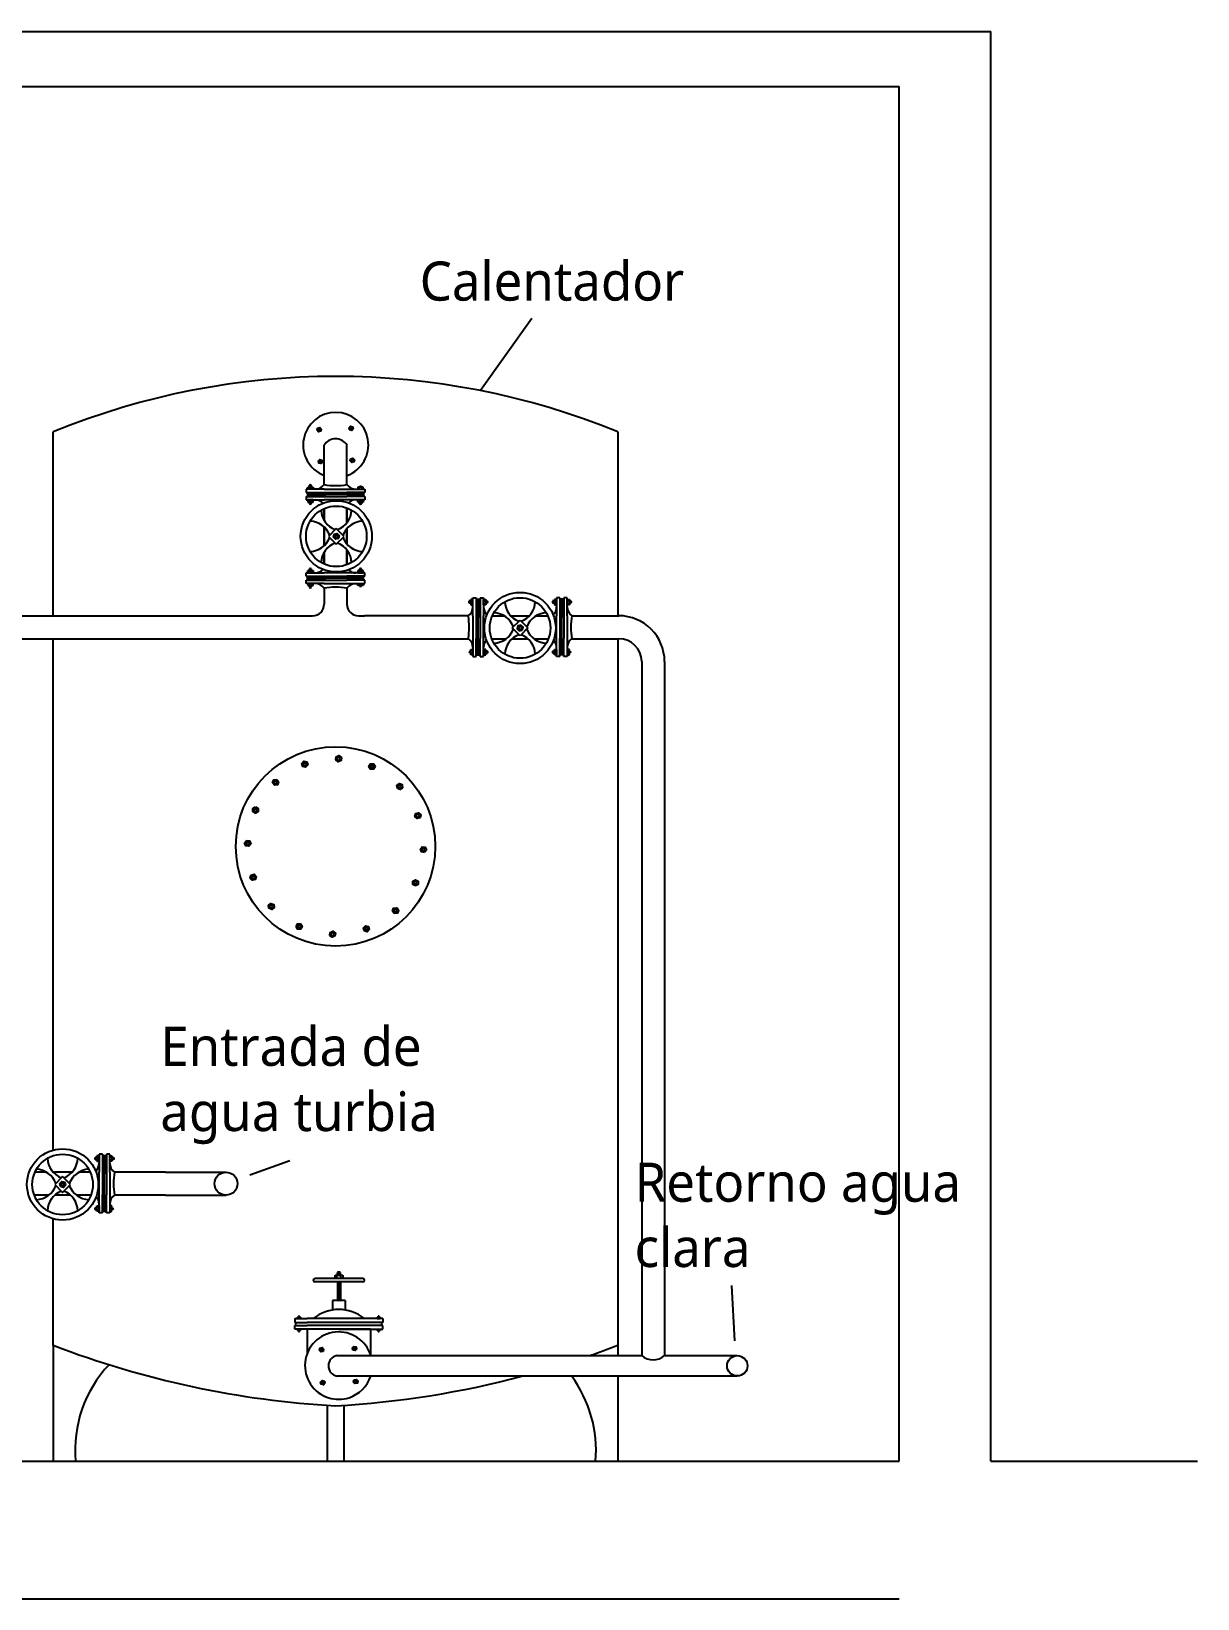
# Model space of a CAD drawing. Extents: x -30 to 1202, y 231 to 898.
# Drawn here: x 1193.851 to 1196.395, y 440.286 to 443.706 of the extents above; entities that cross this region are included whole.
import ezdxf

# ---------------------------------------------------------------- set-up
doc = ezdxf.new("R2010")
doc.units = 0
doc.header["$LTSCALE"] = 0.04
for name, color, linetype in [('0.1', 1, 'CONTINUOUS'), ('0.2', 2, 'CONTINUOUS'), ('0.3', 3, 'CONTINUOUS'), ('0.5', 5, 'CONTINUOUS')]:
    doc.layers.add(name, color=color, linetype=linetype)
doc.styles.add('Amir', font='l_10646.ttf', dxfattribs={"height": 0.15})

msp = doc.modelspace()

# ---------------------------------------------------------------- linework, layer by layer
at = {"layer": '0.1'}
for p, q in [((1194.9431, 443.079), (1194.8306, 442.9219)), ((1193.8988, 442.4307), (1193.8988, 442.832)), ((1195.1304, 442.832), (1195.1304, 442.4307)), ((1194.4541, 442.7068), (1194.4541, 442.7116)), ((1194.4541, 442.7116), (1194.4655, 442.7116)), ((1194.4655, 442.7068), (1194.4541, 442.7068)), ((1194.4569, 442.7068), (1194.4569, 442.7116)), ((1194.4575, 442.7116), (1194.4575, 442.7156)), ((1194.4617, 442.7156), (1194.4617, 442.7116)), ((1194.4624, 442.7068), (1194.4624, 442.7116)), ((1194.4655, 442.7116), (1194.4655, 442.7068)), ((1194.5748, 442.7116), (1194.5633, 442.7116)), ((1194.5633, 442.7116), (1194.5633, 442.7068)), ((1194.5633, 442.7068), (1194.5748, 442.7068)), ((1194.5665, 442.7068), (1194.5665, 442.7116)), ((1194.5719, 442.7068), (1194.5719, 442.7116)), ((1194.5748, 442.7068), (1194.5748, 442.7116)), ((1194.4541, 442.6836), (1194.4541, 442.6788)), ((1194.4655, 442.6836), (1194.4541, 442.6836)), ((1194.4541, 442.6788), (1194.4655, 442.6788)), ((1194.4569, 442.6836), (1194.4569, 442.6788)), ((1194.4575, 442.6788), (1194.4575, 442.6749)), ((1194.4617, 442.6749), (1194.4617, 442.6788)), ((1194.4624, 442.6836), (1194.4624, 442.6788)), ((1194.4655, 442.6788), (1194.4655, 442.6836)), ((1194.5633, 442.6788), (1194.5633, 442.6836)), ((1194.5633, 442.6836), (1194.5748, 442.6836)), ((1194.5748, 442.6788), (1194.5633, 442.6788)), ((1194.5665, 442.6836), (1194.5665, 442.6788)), ((1194.5671, 442.6749), (1194.5671, 442.6788)), ((1194.5714, 442.6788), (1194.5714, 442.6749)), ((1194.5719, 442.6836), (1194.5719, 442.6788)), ((1194.5748, 442.6836), (1194.5748, 442.6788)), ((1194.4541, 442.5243), (1194.4541, 442.5291)), ((1194.4541, 442.5291), (1194.4655, 442.5291)), ((1194.4655, 442.5243), (1194.4541, 442.5243)), ((1194.4569, 442.5243), (1194.4569, 442.5291)), ((1194.4575, 442.5291), (1194.4575, 442.5331)), ((1194.4617, 442.5331), (1194.4617, 442.5291)), ((1194.4624, 442.5243), (1194.4624, 442.5291)), ((1194.4655, 442.5291), (1194.4655, 442.5243)), ((1194.5748, 442.5291), (1194.5633, 442.5291)), ((1194.5633, 442.5291), (1194.5633, 442.5243)), ((1194.5633, 442.5243), (1194.5748, 442.5243)), ((1194.5665, 442.5243), (1194.5665, 442.5291)), ((1194.5671, 442.5331), (1194.5671, 442.5291)), ((1194.5714, 442.5291), (1194.5714, 442.5331)), ((1194.5719, 442.5243), (1194.5719, 442.5291)), ((1194.5748, 442.5243), (1194.5748, 442.5291)), ((1194.4541, 442.5012), (1194.4541, 442.4964)), ((1194.4655, 442.5012), (1194.4541, 442.5012)), ((1194.4541, 442.4964), (1194.4655, 442.4964)), ((1194.4569, 442.5012), (1194.4569, 442.4964)), ((1194.4575, 442.4964), (1194.4575, 442.4924)), ((1194.4617, 442.4924), (1194.4617, 442.4964)), ((1194.4624, 442.5012), (1194.4624, 442.4964)), ((1194.4655, 442.4964), (1194.4655, 442.5012)), ((1194.5633, 442.4964), (1194.5633, 442.5012)), ((1194.5633, 442.5012), (1194.5748, 442.5012)), ((1194.5748, 442.4964), (1194.5633, 442.4964)), ((1194.5665, 442.5012), (1194.5665, 442.4964)), ((1194.5719, 442.5012), (1194.5719, 442.4964)), ((1194.5748, 442.5012), (1194.5748, 442.4964)), ((1194.8095, 442.4629), (1194.8055, 442.4629)), ((1194.8055, 442.4586), (1194.8095, 442.4586)), ((1194.8143, 442.4663), (1194.8095, 442.4663)), ((1194.8095, 442.4663), (1194.8095, 442.4548)), ((1194.8143, 442.4634), (1194.8095, 442.4634)), ((1194.8143, 442.458), (1194.8095, 442.458)), ((1194.8095, 442.4548), (1194.8143, 442.4548)), ((1194.8143, 442.4548), (1194.8143, 442.4663)), ((1194.8374, 442.4663), (1194.8422, 442.4663)), ((1194.8374, 442.4548), (1194.8374, 442.4663)), ((1194.8374, 442.4634), (1194.8422, 442.4634)), ((1194.8374, 442.458), (1194.8422, 442.458)), ((1194.8422, 442.4548), (1194.8374, 442.4548)), ((1194.8422, 442.4663), (1194.8422, 442.4548)), ((1194.8422, 442.4629), (1194.8462, 442.4629)), ((1194.8462, 442.4586), (1194.8422, 442.4586)), ((1194.992, 442.4629), (1194.988, 442.4629)), ((1194.988, 442.4586), (1194.992, 442.4586)), ((1194.9968, 442.4663), (1194.992, 442.4663)), ((1194.992, 442.4663), (1194.992, 442.4548)), ((1194.9968, 442.4634), (1194.992, 442.4634)), ((1194.9968, 442.458), (1194.992, 442.458)), ((1194.992, 442.4548), (1194.9968, 442.4548)), ((1194.9968, 442.4548), (1194.9968, 442.4663)), ((1195.0199, 442.4663), (1195.0247, 442.4663)), ((1195.0199, 442.4548), (1195.0199, 442.4663)), ((1195.0199, 442.4634), (1195.0247, 442.4634)), ((1195.0199, 442.458), (1195.0247, 442.458)), ((1195.0247, 442.4548), (1195.0199, 442.4548)), ((1195.0247, 442.4663), (1195.0247, 442.4548)), ((1195.0247, 442.4629), (1195.0287, 442.4629)), ((1195.0287, 442.4586), (1195.0247, 442.4586)), ((1193.8988, 441.2647), (1193.8988, 442.3807)), ((1195.1304, 442.3807), (1195.1304, 441.1665)), ((1194.8095, 442.3456), (1194.8095, 442.357)), ((1194.8095, 442.357), (1194.8143, 442.357)), ((1194.8143, 442.3539), (1194.8095, 442.3539)), ((1194.8143, 442.3484), (1194.8095, 442.3484)), ((1194.8143, 442.3456), (1194.8095, 442.3456)), ((1194.8143, 442.357), (1194.8143, 442.3456)), ((1194.8422, 442.357), (1194.8374, 442.357)), ((1194.8374, 442.357), (1194.8374, 442.3456)), ((1194.8374, 442.3539), (1194.8422, 442.3539)), ((1194.8374, 442.3484), (1194.8422, 442.3484)), ((1194.8374, 442.3456), (1194.8422, 442.3456)), ((1194.8422, 442.3456), (1194.8422, 442.357)), ((1194.8462, 442.3532), (1194.8422, 442.3532)), ((1194.8422, 442.349), (1194.8462, 442.349)), ((1194.988, 442.3532), (1194.992, 442.3532)), ((1194.992, 442.349), (1194.988, 442.349)), ((1194.992, 442.3456), (1194.992, 442.357)), ((1194.992, 442.357), (1194.9968, 442.357)), ((1194.9968, 442.3539), (1194.992, 442.3539)), ((1194.9968, 442.3484), (1194.992, 442.3484)), ((1194.9968, 442.3456), (1194.992, 442.3456)), ((1194.9968, 442.357), (1194.9968, 442.3456)), ((1195.0247, 442.357), (1195.0199, 442.357)), ((1195.0199, 442.357), (1195.0199, 442.3456)), ((1195.0199, 442.3539), (1195.0247, 442.3539)), ((1195.0199, 442.3484), (1195.0247, 442.3484)), ((1195.0199, 442.3456), (1195.0247, 442.3456)), ((1195.0247, 442.3456), (1195.0247, 442.357)), ((1193.9942, 441.2486), (1193.9902, 441.2486)), ((1193.999, 441.252), (1193.9942, 441.252)), ((1193.9942, 441.252), (1193.9942, 441.2405)), ((1193.999, 441.2492), (1193.9942, 441.2492)), ((1193.999, 441.2405), (1193.999, 441.252)), ((1194.0221, 441.252), (1194.0269, 441.252)), ((1194.0221, 441.2405), (1194.0221, 441.252)), ((1194.0221, 441.2492), (1194.0269, 441.2492)), ((1194.0269, 441.252), (1194.0269, 441.2405)), ((1194.0269, 441.2486), (1194.0309, 441.2486)), ((1193.9902, 441.2443), (1193.9942, 441.2443)), ((1193.999, 441.2437), (1193.9942, 441.2437)), ((1193.9942, 441.2405), (1193.999, 441.2405)), ((1194.0221, 441.2437), (1194.0269, 441.2437)), ((1194.0269, 441.2405), (1194.0221, 441.2405)), ((1194.0309, 441.2443), (1194.0269, 441.2443)), ((1194.4151, 441.2415), (1194.328, 441.2103)), ((1195.1304, 441.1665), (1195.1304, 440.8387)), ((1193.8988, 440.8387), (1193.8988, 441.1147)), ((1193.9902, 441.139), (1193.9942, 441.139)), ((1193.9942, 441.1347), (1193.9902, 441.1347)), ((1193.9942, 441.1313), (1193.9942, 441.1428)), ((1193.9942, 441.1428), (1193.999, 441.1428)), ((1193.999, 441.1396), (1193.9942, 441.1396)), ((1193.999, 441.1341), (1193.9942, 441.1341)), ((1193.999, 441.1313), (1193.9942, 441.1313)), ((1193.999, 441.1428), (1193.999, 441.1313)), ((1194.0269, 441.1428), (1194.0221, 441.1428)), ((1194.0221, 441.1428), (1194.0221, 441.1313)), ((1194.0221, 441.1396), (1194.0269, 441.1396)), ((1194.0221, 441.1341), (1194.0269, 441.1341)), ((1194.0221, 441.1313), (1194.0269, 441.1313)), ((1194.0269, 441.1313), (1194.0269, 441.1428)), ((1194.5743, 440.9845), (1194.4698, 440.9845)), ((1194.5743, 440.977), (1194.4698, 440.977)), ((1194.5135, 440.9845), (1194.5135, 440.9918)), ((1194.5135, 440.9918), (1194.5307, 440.9918)), ((1194.5307, 440.9845), (1194.5135, 440.9845)), ((1194.5177, 440.9845), (1194.5177, 440.9918)), ((1194.5186, 440.9918), (1194.5186, 440.9978)), ((1194.5187, 440.977), (1194.5187, 440.9366)), ((1194.525, 440.9978), (1194.525, 440.9918)), ((1194.5253, 440.977), (1194.5253, 440.9365)), ((1194.526, 440.9845), (1194.526, 440.9918)), ((1194.5307, 440.9918), (1194.5307, 440.9845)), ((1195.378, 440.969), (1195.3847, 440.8485)), ((1194.4316, 440.897), (1194.4316, 440.8998)), ((1194.4316, 440.8998), (1194.4383, 440.8998)), ((1194.4383, 440.897), (1194.4316, 440.897)), ((1194.4316, 440.8741), (1194.4316, 440.8712)), ((1194.4383, 440.8741), (1194.4316, 440.8741)), ((1194.4332, 440.897), (1194.4332, 440.8998)), ((1194.4332, 440.8741), (1194.4332, 440.8712)), ((1194.4336, 440.8998), (1194.4336, 440.9022)), ((1194.4361, 440.9022), (1194.4361, 440.8998)), ((1194.4365, 440.897), (1194.4365, 440.8998)), ((1194.4365, 440.8741), (1194.4365, 440.8712)), ((1194.4383, 440.8998), (1194.4383, 440.897)), ((1194.4383, 440.8712), (1194.4383, 440.8741)), ((1194.612, 440.8998), (1194.6053, 440.8998)), ((1194.6053, 440.8998), (1194.6053, 440.897)), ((1194.6053, 440.897), (1194.612, 440.897)), ((1194.6053, 440.8712), (1194.6053, 440.8741)), ((1194.6053, 440.8741), (1194.612, 440.8741)), ((1194.6071, 440.897), (1194.6071, 440.8998)), ((1194.6071, 440.8741), (1194.6071, 440.8712)), ((1194.6075, 440.9022), (1194.6075, 440.8998)), ((1194.61, 440.8998), (1194.61, 440.9022)), ((1194.6104, 440.897), (1194.6104, 440.8998)), ((1194.6104, 440.8741), (1194.6104, 440.8712)), ((1194.612, 440.897), (1194.612, 440.8998)), ((1194.612, 440.8741), (1194.612, 440.8712)), ((1193.8988, 440.8387), (1193.8988, 440.5859)), ((1194.4316, 440.8712), (1194.4383, 440.8712)), ((1194.4336, 440.8712), (1194.4336, 440.8689)), ((1194.4361, 440.8689), (1194.4361, 440.8712)), ((1194.612, 440.8712), (1194.6053, 440.8712)), ((1194.6075, 440.8689), (1194.6075, 440.8712)), ((1194.61, 440.8712), (1194.61, 440.8689)), ((1195.1304, 440.8387), (1195.1304, 440.8162)), ((1195.1304, 440.7718), (1195.1304, 440.5859)), ((1195.1304, 440.7718), (1195.1304, 440.5859)), ((1194.4965, 440.7066), (1194.4965, 440.5859)), ((1194.5327, 440.7066), (1194.5327, 440.5859))]:
    msp.add_line(p, q, dxfattribs=at)
for points in [[(1194.4522, 442.1116), (1194.4539, 442.1051), (1194.4492, 442.1004), (1194.4427, 442.1021), (1194.4409, 442.1086), (1194.4457, 442.1133)], [(1194.5275, 442.1215), (1194.5266, 442.1148), (1194.5204, 442.1122), (1194.5151, 442.1163), (1194.5159, 442.123), (1194.5221, 442.1255)], [(1194.6008, 442.1018), (1194.5974, 442.096), (1194.5907, 442.096), (1194.5874, 442.1018), (1194.5907, 442.1076), (1194.5974, 442.1076)], [(1194.3864, 442.0737), (1194.3905, 442.0683), (1194.3879, 442.0621), (1194.3812, 442.0613), (1194.3772, 442.0666), (1194.3797, 442.0728)], [(1194.661, 442.0555), (1194.6557, 442.0514), (1194.6495, 442.054), (1194.6486, 442.0606), (1194.6539, 442.0647), (1194.6601, 442.0622)], [(1194.3401, 442.0135), (1194.3459, 442.0101), (1194.3459, 442.0034), (1194.3401, 442), (1194.3343, 442.0034), (1194.3343, 442.0101)], [(1194.6989, 441.9897), (1194.6924, 441.988), (1194.6877, 441.9927), (1194.6894, 441.9992), (1194.6959, 442.0009), (1194.7007, 441.9962)], [(1194.3204, 441.9401), (1194.3271, 441.9392), (1194.3296, 441.933), (1194.3255, 441.9277), (1194.3189, 441.9286), (1194.3163, 441.9348)], [(1194.7088, 441.9144), (1194.7021, 441.9153), (1194.6996, 441.9215), (1194.7037, 441.9268), (1194.7103, 441.9259), (1194.7129, 441.9197)], [(1194.3303, 441.8648), (1194.3368, 441.8666), (1194.3415, 441.8618), (1194.3398, 441.8553), (1194.3333, 441.8536), (1194.3285, 441.8583)], [(1194.6891, 441.8411), (1194.6833, 441.8444), (1194.6833, 441.8512), (1194.6891, 441.8545), (1194.6949, 441.8512), (1194.6949, 441.8444)], [(1194.3682, 441.799), (1194.3735, 441.8031), (1194.3797, 441.8006), (1194.3806, 441.7939), (1194.3753, 441.7898), (1194.3691, 441.7924)], [(1194.6428, 441.7809), (1194.6387, 441.7862), (1194.6413, 441.7924), (1194.648, 441.7933), (1194.6521, 441.7879), (1194.6495, 441.7817)], [(1194.4284, 441.7528), (1194.4318, 441.7586), (1194.4385, 441.7586), (1194.4418, 441.7528), (1194.4385, 441.747), (1194.4318, 441.747)], [(1194.5018, 441.7331), (1194.5026, 441.7397), (1194.5088, 441.7423), (1194.5142, 441.7382), (1194.5133, 441.7316), (1194.5071, 441.729)], [(1194.577, 441.7429), (1194.5753, 441.7494), (1194.5801, 441.7542), (1194.5865, 441.7524), (1194.5883, 441.746), (1194.5835, 441.7412)]]:
    msp.add_lwpolyline(points, close=True, dxfattribs=at)
for centre, radius in [((1194.5146, 441.9273), 0.2175), ((1194.4474, 442.1069), 0.00298), ((1194.5213, 442.1189), 0.00298), ((1194.5941, 442.1018), 0.00298), ((1194.3838, 442.0675), 0.00298), ((1194.6548, 442.0581), 0.00298), ((1194.3401, 442.0067), 0.00298), ((1194.6942, 441.9945), 0.00298), ((1194.323, 441.9339), 0.00298), ((1194.7062, 441.9206), 0.00298), ((1194.335, 441.8601), 0.00298), ((1194.6891, 441.8478), 0.00298), ((1194.3744, 441.7965), 0.00298), ((1194.6454, 441.7871), 0.00298), ((1194.4351, 441.7528), 0.00298), ((1194.508, 441.7356), 0.00298), ((1194.5818, 441.7477), 0.00298)]:
    msp.add_circle(centre, radius, dxfattribs=at)
for centre, radius, start, end in [((1194.5146, 441.3237), 1.6292, 67.7926, 112.2074), ((1194.4596, 442.711), 0.00507, 65.0757, 114.9243), ((1194.4629, 442.7261), 0.0124, 244.1183, 264.7896), ((1194.4629, 442.7254), 0.0124, 244.1183, 264.7896), ((1194.4629, 442.7247), 0.0124, 244.1183, 264.7896), ((1194.4629, 442.7241), 0.0124, 244.1183, 264.7896), ((1194.4629, 442.7235), 0.0124, 244.1183, 254.2835), ((1194.4629, 442.7267), 0.0124, 249.0423, 264.7896), ((1194.566, 442.7254), 0.0124, 275.2104, 295.8817), ((1194.566, 442.7247), 0.0124, 275.2104, 295.8817), ((1194.566, 442.7241), 0.0124, 275.2104, 295.8817), ((1194.566, 442.7235), 0.0124, 285.7165, 295.8817), ((1194.4629, 442.6669), 0.0124, 105.7165, 115.8817), ((1194.4629, 442.6664), 0.0124, 95.2104, 115.8817), ((1194.4629, 442.6657), 0.0124, 95.2104, 115.8817), ((1194.4629, 442.665), 0.0124, 95.2104, 115.8817), ((1194.4629, 442.6643), 0.0124, 95.2104, 115.8817), ((1194.4596, 442.6794), 0.00507, 245.0757, 294.9243), ((1194.4629, 442.6637), 0.0124, 95.2104, 110.9577), ((1194.566, 442.6664), 0.0124, 64.1183, 84.7896), ((1194.566, 442.6657), 0.0124, 64.1183, 84.7896), ((1194.566, 442.665), 0.0124, 64.1183, 84.7896), ((1194.566, 442.6643), 0.0124, 64.1183, 84.7896), ((1194.566, 442.6637), 0.0124, 69.0423, 84.7896), ((1194.5692, 442.6794), 0.00507, 245.0757, 294.9243), ((1194.566, 442.6669), 0.0124, 64.1183, 74.2835), ((1194.4596, 442.5285), 0.00507, 65.0757, 114.9243), ((1194.4629, 442.5436), 0.0124, 244.1183, 264.7896), ((1194.4629, 442.5429), 0.0124, 244.1183, 264.7896), ((1194.4629, 442.5422), 0.0124, 244.1183, 264.7896), ((1194.4629, 442.5416), 0.0124, 244.1183, 264.7896), ((1194.4629, 442.541), 0.0124, 244.1183, 254.2835), ((1194.4629, 442.5442), 0.0124, 249.0423, 264.7896), ((1194.5692, 442.5285), 0.00507, 65.0757, 114.9243), ((1194.566, 442.5442), 0.0124, 275.2104, 290.9577), ((1194.566, 442.5436), 0.0124, 275.2104, 295.8817), ((1194.566, 442.5429), 0.0124, 275.2104, 295.8817), ((1194.566, 442.5422), 0.0124, 275.2104, 295.8817), ((1194.566, 442.5416), 0.0124, 275.2104, 295.8817), ((1194.566, 442.541), 0.0124, 285.7165, 295.8817), ((1194.4629, 442.4845), 0.0124, 105.7165, 115.8817), ((1194.4629, 442.4839), 0.0124, 95.2104, 115.8817), ((1194.4629, 442.4832), 0.0124, 95.2104, 115.8817), ((1194.4629, 442.4825), 0.0124, 95.2104, 115.8817), ((1194.4629, 442.4819), 0.0124, 95.2104, 115.8817), ((1194.4596, 442.497), 0.00507, 245.0757, 294.9243), ((1194.4629, 442.4812), 0.0124, 95.2104, 110.9577), ((1194.566, 442.4839), 0.0124, 64.1183, 84.7896), ((1194.566, 442.4832), 0.0124, 64.1183, 84.7896), ((1194.566, 442.4825), 0.0124, 64.1183, 84.7896), ((1194.566, 442.4845), 0.0124, 64.1183, 74.2835), ((1194.8101, 442.4607), 0.00507, 155.0757, 204.9243), ((1194.7944, 442.4575), 0.0124, 5.2104, 20.9577), ((1194.795, 442.4575), 0.0124, 5.2104, 25.8817), ((1194.7956, 442.4575), 0.0124, 5.2104, 25.8817), ((1194.7964, 442.4575), 0.0124, 5.2104, 25.8817), ((1194.797, 442.4575), 0.0124, 5.2104, 25.8817), ((1194.7976, 442.4575), 0.0124, 15.7165, 25.8817), ((1194.8541, 442.4575), 0.0124, 154.1183, 164.2835), ((1194.8547, 442.4575), 0.0124, 154.1183, 174.7896), ((1194.8553, 442.4575), 0.0124, 154.1183, 174.7896), ((1194.8561, 442.4575), 0.0124, 154.1183, 174.7896), ((1194.8567, 442.4575), 0.0124, 154.1183, 174.7896), ((1194.8573, 442.4575), 0.0124, 159.0423, 174.7896), ((1194.8416, 442.4607), 0.00507, 335.0757, 24.9243), ((1194.9926, 442.4607), 0.00507, 155.0757, 204.9243), ((1194.9768, 442.4575), 0.0124, 5.2104, 20.9577), ((1194.9775, 442.4575), 0.0124, 5.2104, 25.8817), ((1194.9781, 442.4575), 0.0124, 5.2104, 25.8817), ((1194.9788, 442.4575), 0.0124, 5.2104, 25.8817), ((1194.9795, 442.4575), 0.0124, 5.2104, 25.8817), ((1194.9801, 442.4575), 0.0124, 15.7165, 25.8817), ((1195.0366, 442.4575), 0.0124, 154.1183, 164.2835), ((1195.0372, 442.4575), 0.0124, 154.1183, 174.7896), ((1195.0378, 442.4575), 0.0124, 154.1183, 174.7896), ((1195.0385, 442.4575), 0.0124, 154.1183, 174.7896), ((1195.0392, 442.4575), 0.0124, 154.1183, 174.7896), ((1195.0398, 442.4575), 0.0124, 159.0423, 174.7896), ((1195.0241, 442.4607), 0.00507, 335.0757, 24.9243), ((1194.7956, 442.3544), 0.0124, 334.1183, 354.7896), ((1194.7964, 442.3544), 0.0124, 334.1183, 354.7896), ((1194.797, 442.3544), 0.0124, 334.1183, 354.7896), ((1194.7976, 442.3544), 0.0124, 334.1183, 344.2835), ((1194.8541, 442.3544), 0.0124, 195.7165, 205.8817), ((1194.8547, 442.3544), 0.0124, 185.2104, 205.8817), ((1194.8553, 442.3544), 0.0124, 185.2104, 205.8817), ((1194.8561, 442.3544), 0.0124, 185.2104, 205.8817), ((1194.8567, 442.3544), 0.0124, 185.2104, 205.8817), ((1194.8573, 442.3544), 0.0124, 185.2104, 200.9577), ((1194.8416, 442.3511), 0.00507, 335.0757, 24.9243), ((1194.9926, 442.3511), 0.00507, 155.0757, 204.9243), ((1194.9768, 442.3544), 0.0124, 339.0423, 354.7896), ((1194.9775, 442.3544), 0.0124, 334.1183, 354.7896), ((1194.9781, 442.3544), 0.0124, 334.1183, 354.7896), ((1194.9788, 442.3544), 0.0124, 334.1183, 354.7896), ((1194.9795, 442.3544), 0.0124, 334.1183, 354.7896), ((1194.9801, 442.3544), 0.0124, 334.1183, 344.2835), ((1195.0366, 442.3544), 0.0124, 195.7165, 205.8817), ((1195.0372, 442.3544), 0.0124, 185.2104, 205.8817), ((1195.0378, 442.3544), 0.0124, 185.2104, 205.8817), ((1195.0385, 442.3544), 0.0124, 185.2104, 205.8817), ((1193.9948, 441.2465), 0.00507, 155.0757, 204.9243), ((1193.9797, 441.2432), 0.0124, 5.2104, 25.8817), ((1193.9804, 441.2432), 0.0124, 5.2104, 25.8817), ((1193.9811, 441.2432), 0.0124, 5.2104, 25.8817), ((1193.9817, 441.2432), 0.0124, 5.2104, 25.8817), ((1193.9823, 441.2432), 0.0124, 15.7165, 25.8817), ((1194.0388, 441.2432), 0.0124, 154.1183, 164.2835), ((1194.0394, 441.2432), 0.0124, 154.1183, 174.7896), ((1194.0401, 441.2432), 0.0124, 154.1183, 174.7896), ((1194.0408, 441.2432), 0.0124, 154.1183, 174.7896), ((1194.0414, 441.2432), 0.0124, 154.1183, 174.7896), ((1194.0263, 441.2465), 0.00507, 335.0757, 24.9243), ((1193.9791, 441.2432), 0.0124, 5.2104, 20.9577), ((1194.0421, 441.2432), 0.0124, 159.0423, 174.7896), ((1193.9948, 441.1368), 0.00507, 155.0757, 204.9243), ((1193.9791, 441.1401), 0.0124, 339.0423, 354.7896), ((1193.9797, 441.1401), 0.0124, 334.1183, 354.7896), ((1193.9804, 441.1401), 0.0124, 334.1183, 354.7896), ((1193.9811, 441.1401), 0.0124, 334.1183, 354.7896), ((1193.9817, 441.1401), 0.0124, 334.1183, 354.7896), ((1193.9823, 441.1401), 0.0124, 334.1183, 344.2835), ((1194.0388, 441.1401), 0.0124, 195.7165, 205.8817), ((1194.0394, 441.1401), 0.0124, 185.2104, 205.8817), ((1194.0401, 441.1401), 0.0124, 185.2104, 205.8817), ((1194.0408, 441.1401), 0.0124, 185.2104, 205.8817), ((1194.4698, 440.9807), 0.00378, 90, 270), ((1194.5218, 440.9908), 0.00763, 65.0757, 114.9243), ((1194.5267, 441.0136), 0.0186, 244.1183, 264.7896), ((1194.5267, 441.0126), 0.0186, 244.1183, 264.7896), ((1194.5267, 441.0115), 0.0186, 244.1183, 264.7896), ((1194.5267, 441.0105), 0.0186, 244.1183, 264.7896), ((1194.5267, 441.0097), 0.0186, 244.1183, 254.2835), ((1194.5268, 440.9929), 0.0186, 244.1183, 264.7896), ((1194.5268, 440.9919), 0.0186, 244.1183, 264.7896), ((1194.5268, 440.9939), 0.0186, 245.8272, 264.7896), ((1194.5267, 441.0145), 0.0186, 249.0423, 264.7896), ((1194.5743, 440.9807), 0.00378, 270, 90), ((1194.5268, 440.9909), 0.0186, 244.1183, 264.7896), ((1194.5268, 440.9899), 0.0186, 244.1183, 264.7896), ((1194.5268, 440.9889), 0.0186, 244.1183, 264.7896), ((1194.5268, 440.9878), 0.0186, 244.1183, 264.7896), ((1194.5268, 440.9868), 0.0186, 244.1183, 264.7896), ((1194.5269, 440.9859), 0.0186, 244.1183, 264.7896), ((1194.5268, 440.9849), 0.0186, 244.1183, 264.7896), ((1194.5268, 440.9839), 0.0186, 244.1183, 264.7896), ((1194.5268, 440.9828), 0.0186, 244.1183, 264.7896), ((1194.5268, 440.9818), 0.0186, 244.1183, 264.7896), ((1194.5268, 440.9808), 0.0186, 244.1183, 264.7896), ((1194.5268, 440.9798), 0.0186, 244.1183, 264.7896), ((1194.5268, 440.9787), 0.0186, 244.1183, 264.7896), ((1194.5268, 440.9778), 0.0186, 244.1183, 264.7896), ((1194.5269, 440.9768), 0.0186, 244.1183, 264.7896), ((1194.5268, 440.9756), 0.0186, 244.1183, 264.7896), ((1194.5268, 440.9746), 0.0186, 244.1183, 264.7896), ((1194.5268, 440.9736), 0.0186, 244.1183, 264.7896), ((1194.5268, 440.9726), 0.0186, 244.1183, 264.7896), ((1194.5268, 440.9716), 0.0186, 244.1183, 264.7896), ((1194.5268, 440.9706), 0.0186, 244.1183, 264.7896), ((1194.5268, 440.9695), 0.0186, 244.1183, 264.7896), ((1194.5268, 440.9685), 0.0186, 244.1183, 264.7896), ((1194.5269, 440.9676), 0.0186, 244.1183, 264.7896), ((1194.5268, 440.9665), 0.0186, 244.1183, 264.7896), ((1194.5268, 440.9655), 0.0186, 244.1183, 264.7896), ((1194.5268, 440.9645), 0.0186, 244.1183, 264.7896), ((1194.5268, 440.9635), 0.0186, 244.1183, 264.7896), ((1194.5268, 440.9625), 0.0186, 244.1183, 264.7896), ((1194.5268, 440.9615), 0.0186, 244.1183, 264.7896), ((1194.5268, 440.9604), 0.0186, 244.1183, 264.7896), ((1194.5268, 440.9594), 0.0186, 244.1183, 264.7896), ((1194.5269, 440.9585), 0.0186, 244.1183, 264.7896), ((1194.5268, 440.9573), 0.0186, 244.1183, 264.7896), ((1194.5268, 440.9563), 0.0186, 244.1183, 264.7896), ((1194.5268, 440.9552), 0.0186, 244.1183, 264.7896), ((1194.5268, 440.9543), 0.0186, 244.1183, 252.2902), ((1194.4348, 440.8995), 0.00298, 65.0757, 114.9243), ((1194.4368, 440.9084), 0.00727, 244.1183, 264.7896), ((1194.4368, 440.908), 0.00727, 244.1183, 264.7896), ((1194.4368, 440.9075), 0.00727, 244.1183, 264.7896), ((1194.4368, 440.9072), 0.00727, 244.1183, 264.7896), ((1194.4368, 440.9068), 0.00727, 244.1183, 254.2835), ((1194.4368, 440.9087), 0.00727, 249.0423, 264.7896), ((1194.6088, 440.8995), 0.00298, 65.0757, 114.9243), ((1194.6068, 440.9087), 0.00727, 275.2104, 290.9577), ((1194.6068, 440.9084), 0.00727, 275.2104, 295.8817), ((1194.6068, 440.908), 0.00727, 275.2104, 295.8817), ((1194.6068, 440.9075), 0.00727, 275.2104, 295.8817), ((1194.6068, 440.9072), 0.00727, 275.2104, 295.8817), ((1194.6068, 440.9068), 0.00727, 285.7165, 295.8817), ((1194.6309, 442.7495), 2.0462, 249.0372, 266.7417), ((1194.4368, 440.8639), 0.00727, 95.2104, 115.8817), ((1194.4368, 440.8642), 0.00727, 105.7165, 115.8817), ((1194.4368, 440.8635), 0.00727, 95.2104, 115.8817), ((1194.4368, 440.8631), 0.00727, 95.2104, 115.8817), ((1194.4368, 440.8627), 0.00727, 95.2104, 115.8817), ((1194.4348, 440.8716), 0.00298, 245.0757, 294.9243), ((1194.4368, 440.8624), 0.00727, 95.2104, 110.9577), ((1194.6068, 440.8639), 0.00727, 64.1183, 84.7896), ((1194.6068, 440.8635), 0.00727, 64.1183, 84.7896), ((1194.6068, 440.8631), 0.00727, 64.1183, 84.7896), ((1194.6068, 440.8627), 0.00727, 64.1183, 84.7896), ((1194.6068, 440.8624), 0.00727, 69.0423, 84.7896), ((1194.6088, 440.8716), 0.00298, 245.0757, 294.9243), ((1194.6068, 440.8642), 0.00727, 64.1183, 74.2835), ((1194.3983, 442.7495), 2.0462, 289.1255, 290.9628), ((1194.22, 440.6091), 0.2737, 136.7857, 184.8509), ((1194.3983, 442.7495), 2.0462, 273.2583, 284.8671), ((1194.8092, 440.6091), 0.2737, 355.1491, 36.4863)]:
    msp.add_arc(centre, radius, start, end, dxfattribs=at)
at = {"layer": '0.2'}
for p, q in [((1186.1202, 443.7059), (1195.9444, 443.7059)), ((1195.9444, 440.5859), (1195.9444, 443.7059)), ((1186.3202, 443.5859), (1195.7444, 443.5859)), ((1195.7444, 440.5859), (1195.7444, 443.5859)), ((1194.4896, 442.717), (1194.4896, 442.803)), ((1194.5396, 442.717), (1194.5396, 442.803)), ((1194.4895, 442.7068), (1194.4505, 442.7068)), ((1194.4505, 442.7068), (1194.4505, 442.6997)), ((1194.4505, 442.6997), (1194.5389, 442.6997)), ((1194.4505, 442.6908), (1194.5392, 442.6908)), ((1194.4505, 442.6908), (1194.4505, 442.6836)), ((1194.4536, 442.6997), (1194.4536, 442.6908)), ((1194.4536, 442.6952), (1194.4935, 442.6952)), ((1194.4895, 442.7068), (1194.5784, 442.7068)), ((1194.5753, 442.6952), (1194.4935, 442.6952)), ((1194.5784, 442.6997), (1194.5389, 442.6997)), ((1194.5784, 442.6908), (1194.5392, 442.6908)), ((1194.5753, 442.6997), (1194.5753, 442.6908)), ((1194.5784, 442.7068), (1194.5784, 442.6997)), ((1194.5784, 442.6908), (1194.5784, 442.6836)), ((1194.4505, 442.6836), (1194.4896, 442.6836)), ((1194.5784, 442.6836), (1194.4896, 442.6836)), ((1194.4896, 442.6644), (1194.4896, 442.6391)), ((1194.4896, 442.6644), (1194.4896, 442.6391)), ((1194.4896, 442.6391), (1194.4896, 442.6644)), ((1194.5396, 442.6659), (1194.5396, 442.634)), ((1194.5396, 442.6659), (1194.5396, 442.634)), ((1194.5396, 442.634), (1194.5396, 442.6659)), ((1194.4896, 442.6245), (1194.4896, 442.5835)), ((1194.4896, 442.6245), (1194.4896, 442.5835)), ((1194.4896, 442.5835), (1194.4896, 442.6245)), ((1194.5163, 442.6212), (1194.4991, 442.604)), ((1194.5335, 442.604), (1194.5163, 442.6212)), ((1194.5396, 442.6209), (1194.5396, 442.587)), ((1194.5396, 442.6209), (1194.5396, 442.587)), ((1194.5396, 442.587), (1194.5396, 442.6209)), ((1194.4991, 442.604), (1194.5163, 442.5868)), ((1194.5163, 442.5868), (1194.5335, 442.604)), ((1194.5396, 442.616), (1194.5396, 442.5919)), ((1194.4896, 442.5688), (1194.4896, 442.5435)), ((1194.4896, 442.5688), (1194.4896, 442.5435)), ((1194.4896, 442.5435), (1194.4896, 442.5688)), ((1194.5396, 442.574), (1194.5396, 442.5421)), ((1194.5396, 442.574), (1194.5396, 442.5421)), ((1194.5396, 442.5421), (1194.5396, 442.574)), ((1194.4505, 442.5172), (1194.4505, 442.5243)), ((1194.4505, 442.5243), (1194.4896, 442.5243)), ((1194.4505, 442.5172), (1194.5392, 442.5172)), ((1194.4536, 442.5083), (1194.4536, 442.5172)), ((1194.5784, 442.5243), (1194.4896, 442.5243)), ((1194.5784, 442.5172), (1194.5392, 442.5172)), ((1194.5753, 442.5083), (1194.5753, 442.5172)), ((1194.5784, 442.5172), (1194.5784, 442.5243)), ((1194.4505, 442.5012), (1194.4505, 442.5083)), ((1194.4505, 442.5083), (1194.5389, 442.5083)), ((1194.4895, 442.5012), (1194.4505, 442.5012)), ((1194.4536, 442.5127), (1194.4935, 442.5127)), ((1194.4895, 442.5012), (1194.5784, 442.5012)), ((1194.4896, 442.491), (1194.4896, 442.4557)), ((1194.5374, 442.5127), (1194.4935, 442.5127)), ((1194.5753, 442.5127), (1194.5374, 442.5127)), ((1194.5784, 442.5083), (1194.5389, 442.5083)), ((1194.5396, 442.491), (1194.5396, 442.4557)), ((1194.5784, 442.5012), (1194.5784, 442.5083)), ((1194.8143, 442.4308), (1194.8143, 442.4699)), ((1194.8143, 442.4699), (1194.8214, 442.4699)), ((1194.8214, 442.4699), (1194.8214, 442.3814)), ((1194.8214, 442.4668), (1194.8303, 442.4668)), ((1194.8259, 442.4668), (1194.8259, 442.4268)), ((1194.8303, 442.4699), (1194.8303, 442.3811)), ((1194.8303, 442.4699), (1194.8374, 442.4699)), ((1194.8374, 442.4699), (1194.8374, 442.4307)), ((1195.0039, 442.4699), (1194.9968, 442.4699)), ((1194.9968, 442.4699), (1194.9968, 442.4307)), ((1195.0039, 442.4699), (1195.0039, 442.3811)), ((1195.0128, 442.4668), (1195.0039, 442.4668)), ((1195.0083, 442.4668), (1195.0083, 442.4268)), ((1195.0199, 442.4699), (1195.0128, 442.4699)), ((1195.0128, 442.4699), (1195.0128, 442.3814)), ((1195.0199, 442.4308), (1195.0199, 442.4699)), ((1193.2551, 442.4307), (1194.4646, 442.4307)), ((1194.5646, 442.4307), (1194.5781, 442.4307)), ((1194.8041, 442.4307), (1194.5781, 442.4307)), ((1194.8143, 442.4308), (1194.8143, 442.342)), ((1194.8259, 442.3451), (1194.8259, 442.4268)), ((1194.8374, 442.342), (1194.8374, 442.4307)), ((1194.8566, 442.4307), (1194.8819, 442.4307)), ((1194.8966, 442.4307), (1194.9376, 442.4307)), ((1194.8999, 442.404), (1194.9171, 442.4212)), ((1194.9171, 442.4212), (1194.9343, 442.404)), ((1194.9523, 442.4307), (1194.9776, 442.4307)), ((1194.9968, 442.342), (1194.9968, 442.4307)), ((1195.0083, 442.3451), (1195.0083, 442.4268)), ((1195.0199, 442.4308), (1195.0199, 442.342)), ((1195.0301, 442.4307), (1195.1324, 442.4307)), ((1193.2551, 442.3807), (1194.5146, 442.3807)), ((1194.5146, 442.3807), (1194.5781, 442.3807)), ((1194.5781, 442.3807), (1194.8041, 442.3807)), ((1194.8214, 442.342), (1194.8214, 442.3814)), ((1194.8303, 442.342), (1194.8303, 442.3811)), ((1194.8552, 442.3807), (1194.8871, 442.3807)), ((1194.9171, 442.3868), (1194.8999, 442.404)), ((1194.9001, 442.3807), (1194.9341, 442.3807)), ((1194.9051, 442.3807), (1194.9291, 442.3807)), ((1194.9343, 442.404), (1194.9171, 442.3868)), ((1194.9471, 442.3807), (1194.979, 442.3807)), ((1195.0039, 442.342), (1195.0039, 442.3811)), ((1195.0128, 442.342), (1195.0128, 442.3814)), ((1195.0301, 442.3807), (1195.1324, 442.3807)), ((1194.8214, 442.3451), (1194.8303, 442.3451)), ((1195.0128, 442.3451), (1195.0039, 442.3451)), ((1194.8143, 442.342), (1194.8214, 442.342)), ((1194.8303, 442.342), (1194.8374, 442.342)), ((1195.0039, 442.342), (1194.9968, 442.342)), ((1195.0199, 442.342), (1195.0128, 442.342)), ((1195.1824, 442.3307), (1195.1824, 441.1665)), ((1195.2324, 442.3307), (1195.2324, 441.1665)), ((1194.0061, 441.2556), (1193.999, 441.2556)), ((1193.999, 441.2556), (1193.999, 441.2165)), ((1194.0061, 441.2556), (1194.0061, 441.1668)), ((1194.015, 441.2525), (1194.0061, 441.2525)), ((1194.0106, 441.2525), (1194.0106, 441.2126)), ((1194.0221, 441.2556), (1194.015, 441.2556)), ((1194.015, 441.2556), (1194.015, 441.1672)), ((1194.0221, 441.2165), (1194.0221, 441.2556)), ((1193.8842, 441.2165), (1193.8589, 441.2165)), ((1193.9398, 441.2165), (1193.8988, 441.2165)), ((1193.9798, 441.2165), (1193.9545, 441.2165)), ((1193.999, 441.1277), (1193.999, 441.2165)), ((1194.0221, 441.2165), (1194.0221, 441.1277)), ((1193.9193, 441.2069), (1193.9021, 441.1897)), ((1193.9021, 441.1897), (1193.9193, 441.1725)), ((1193.9365, 441.1897), (1193.9193, 441.2069)), ((1193.9193, 441.1725), (1193.9365, 441.1897)), ((1194.0106, 441.1308), (1194.0106, 441.2126)), ((1193.8893, 441.1665), (1193.8574, 441.1665)), ((1193.9363, 441.1665), (1193.9024, 441.1665)), ((1193.9314, 441.1665), (1193.9073, 441.1665)), ((1193.9812, 441.1665), (1193.9493, 441.1665)), ((1194.0061, 441.1277), (1194.0061, 441.1668)), ((1194.015, 441.1277), (1194.015, 441.1672)), ((1195.1824, 441.1665), (1195.1824, 440.8412)), ((1195.2324, 441.1665), (1195.2324, 440.8412)), ((1194.0061, 441.1277), (1193.999, 441.1277)), ((1194.015, 441.1308), (1194.0061, 441.1308)), ((1194.0221, 441.1277), (1194.015, 441.1277)), ((1194.5359, 440.9365), (1194.5083, 440.9365)), ((1194.5083, 440.9365), (1194.5083, 440.9159)), ((1194.5359, 440.9365), (1194.5359, 440.9159)), ((1194.4259, 440.897), (1194.4259, 440.8888)), ((1194.4259, 440.897), (1194.4524, 440.897)), ((1194.4259, 440.8888), (1194.4524, 440.8888)), ((1194.4259, 440.8741), (1194.4259, 440.8823)), ((1194.4259, 440.8823), (1194.4524, 440.8823)), ((1194.4524, 440.8741), (1194.4259, 440.8741)), ((1194.4279, 440.8823), (1194.4279, 440.8888)), ((1194.6177, 440.897), (1194.4524, 440.897)), ((1194.6177, 440.8888), (1194.4524, 440.8888)), ((1194.6177, 440.8823), (1194.4524, 440.8823)), ((1194.5218, 440.8741), (1194.4524, 440.8741)), ((1194.5912, 440.8741), (1194.4524, 440.8741)), ((1194.4524, 440.8741), (1194.4524, 440.8201)), ((1194.5218, 440.8741), (1194.5912, 440.8741)), ((1194.5912, 440.8741), (1194.6177, 440.8741)), ((1194.5912, 440.8741), (1194.5912, 440.8175)), ((1194.6157, 440.8823), (1194.6157, 440.8888)), ((1194.6177, 440.897), (1194.6177, 440.8888)), ((1194.6177, 440.8741), (1194.6177, 440.8823)), ((1195.1824, 440.8412), (1195.1824, 440.8162)), ((1195.2324, 440.8412), (1195.2324, 440.8162)), ((1194.5179, 440.8162), (1194.6293, 440.8162)), ((1194.6293, 440.8162), (1195.1824, 440.8162)), ((1195.2324, 440.8162), (1195.391, 440.8162)), ((1194.5179, 440.7718), (1194.6293, 440.7718)), ((1194.6293, 440.7718), (1195.391, 440.7718)), ((1193.2364, 440.5859), (1195.7444, 440.5859)), ((1195.9444, 440.5859), (1196.3952, 440.5859)), ((1193.2364, 440.2859), (1195.7444, 440.2859))]:
    msp.add_line(p, q, dxfattribs=at)
for points in [[(1194.4822, 442.8335), (1194.4777, 442.8323), (1194.4744, 442.8356), (1194.4756, 442.8401), (1194.4801, 442.8413), (1194.4834, 442.838)], [(1194.5452, 442.8362), (1194.544, 442.8407), (1194.5473, 442.8441), (1194.5519, 442.8428), (1194.5531, 442.8383), (1194.5498, 442.835)], [(1194.4849, 442.7705), (1194.4861, 442.7659), (1194.4828, 442.7626), (1194.4783, 442.7638), (1194.4771, 442.7684), (1194.4804, 442.7717)], [(1194.5479, 442.7732), (1194.5525, 442.7744), (1194.5558, 442.7711), (1194.5546, 442.7665), (1194.55, 442.7653), (1194.5467, 442.7686)], [(1194.5211, 442.5992), (1194.5146, 442.5975), (1194.5099, 442.6022), (1194.5116, 442.6087), (1194.5181, 442.6105), (1194.5228, 442.6057)], [(1194.9218, 442.3993), (1194.9236, 442.4057), (1194.9188, 442.4105), (1194.9124, 442.4088), (1194.9106, 442.4023), (1194.9154, 442.3975)], [(1193.9146, 441.185), (1193.9129, 441.1915), (1193.9176, 441.1962), (1193.9241, 441.1945), (1193.9258, 441.188), (1193.9211, 441.1833)], [(1194.4874, 440.8256), (1194.4827, 440.8244), (1194.4793, 440.8278), (1194.4805, 440.8325), (1194.4852, 440.8337), (1194.4886, 440.8303)], [(1194.5525, 440.8284), (1194.5513, 440.8331), (1194.5547, 440.8365), (1194.5594, 440.8353), (1194.5606, 440.8306), (1194.5572, 440.8272)], [(1194.4902, 440.7605), (1194.4914, 440.7558), (1194.488, 440.7523), (1194.4833, 440.7536), (1194.4821, 440.7583), (1194.4855, 440.7617)], [(1194.5553, 440.7633), (1194.56, 440.7645), (1194.5634, 440.7611), (1194.5622, 440.7564), (1194.5575, 440.7551), (1194.5541, 440.7586)]]:
    msp.add_lwpolyline(points, close=True, dxfattribs=at)
for centre, radius in [((1194.4789, 442.8368), 0.00209), ((1194.5486, 442.8395), 0.00209), ((1194.4816, 442.7671), 0.00209), ((1194.5513, 442.7698), 0.00209), ((1194.5163, 442.604), 0.0778), ((1194.5163, 442.604), 0.0661), ((1194.5163, 442.604), 0.00298), ((1194.9171, 442.404), 0.0778), ((1194.9171, 442.404), 0.0661), ((1194.9171, 442.404), 0.00298), ((1193.9193, 441.1897), 0.0778), ((1193.9193, 441.1897), 0.0661), ((1193.9193, 441.1897), 0.00298), ((1194.4839, 440.829), 0.00216), ((1194.556, 440.8318), 0.00216), ((1194.4868, 440.757), 0.00216), ((1194.5588, 440.7598), 0.00216)]:
    msp.add_circle(centre, radius, dxfattribs=at)
for centre, radius, start, end in [((1194.5151, 442.8033), 0.0712, 290.1643, 249.0225), ((1194.5146, 442.7876), 0.0294, 31.6434, 148.3566), ((1194.4702, 442.7303), 0.0236, 269.5729, 325.4357), ((1194.5146, 442.8532), 0.1385, 259.6038, 280.3962), ((1194.559, 442.7303), 0.0236, 214.5643, 270.4271), ((1194.4702, 442.6601), 0.0236, 43.0325, 90.4271), ((1194.5311, 442.6633), 0.048, 182.4997, 248.7193), ((1194.5016, 442.6633), 0.048, 291.2807, 357.5003), ((1194.559, 442.6601), 0.0236, 89.5729, 133.6928), ((1194.4571, 442.5892), 0.048, 21.2807, 87.5003), ((1194.5756, 442.5892), 0.048, 92.4997, 158.7193), ((1194.4571, 442.6188), 0.048, 272.4997, 338.7193), ((1194.5311, 442.5447), 0.048, 111.2807, 177.5003), ((1194.5016, 442.5447), 0.048, 2.4997, 68.7193), ((1194.5756, 442.6188), 0.048, 201.2807, 267.5003), ((1194.4702, 442.5479), 0.0236, 269.5729, 316.9675), ((1194.559, 442.5479), 0.0236, 226.3072, 270.4271), ((1194.4702, 442.4776), 0.0236, 34.5643, 90.4271), ((1194.5146, 442.3547), 0.1385, 79.6038, 100.3962), ((1194.559, 442.4776), 0.0236, 89.5729, 145.4357), ((1194.4646, 442.4557), 0.025, 270, 0), ((1194.5646, 442.4557), 0.025, 180, 270), ((1194.7907, 442.4501), 0.0236, 304.5643, 0.4271), ((1194.861, 442.4501), 0.0236, 179.5729, 226.9675), ((1194.9319, 442.4633), 0.048, 182.4997, 248.7193), ((1194.9023, 442.4633), 0.048, 291.2807, 357.5003), ((1194.9732, 442.4501), 0.0236, 313.0325, 0.4271), ((1195.0435, 442.4501), 0.0236, 179.5729, 235.4357), ((1194.6678, 442.4057), 0.1385, 349.6038, 10.3962), ((1194.8578, 442.3892), 0.048, 21.2807, 87.5003), ((1194.9764, 442.3892), 0.048, 92.4997, 158.7193), ((1195.1664, 442.4057), 0.1385, 169.6038, 190.3962), ((1195.1324, 442.3307), 0.1, 0, 90), ((1194.7907, 442.3613), 0.0236, 359.5729, 55.4357), ((1194.861, 442.3613), 0.0236, 136.3072, 180.4271), ((1194.8578, 442.4188), 0.048, 272.4997, 338.7193), ((1194.9319, 442.3447), 0.048, 111.2807, 177.5003), ((1194.9023, 442.3447), 0.048, 2.4997, 68.7193), ((1194.9764, 442.4188), 0.048, 201.2807, 267.5003), ((1194.9732, 442.3613), 0.0236, 359.5729, 43.6928), ((1195.0435, 442.3613), 0.0236, 124.5643, 180.4271), ((1195.1324, 442.3307), 0.05, 0, 90), ((1193.86, 441.1749), 0.048, 21.2807, 87.5003), ((1193.9341, 441.249), 0.048, 182.4997, 248.7193), ((1193.9045, 441.249), 0.048, 291.2807, 357.5003), ((1193.9786, 441.1749), 0.048, 92.4997, 158.7193), ((1193.9754, 441.2359), 0.0236, 313.0325, 0.4271), ((1194.0457, 441.2359), 0.0236, 179.5729, 235.4357), ((1194.1686, 441.1915), 0.1385, 169.6038, 190.3962), ((1193.86, 441.2045), 0.048, 272.4997, 338.7193), ((1193.9786, 441.2045), 0.048, 201.2807, 267.5003), ((1193.9341, 441.1304), 0.048, 111.2807, 177.5003), ((1193.9045, 441.1304), 0.048, 2.4997, 68.7193), ((1193.9754, 441.1471), 0.0236, 359.5729, 43.6928), ((1194.0457, 441.1471), 0.0236, 124.5643, 180.4271), ((1194.5218, 440.8294), 0.0876, 50.5352, 129.4648), ((1194.5214, 440.7944), 0.0735, 17.25, 252.7787), ((1194.5218, 440.794), 0.0226, 100.1169, 259.8831), ((1195.2074, 440.8465), 0.0392, 230.4323, 309.5677), ((1194.5214, 440.7944), 0.0735, 287.954, 342.0748), ((1194.5214, 440.7944), 0.0735, 252.7787, 287.954)]:
    msp.add_arc(centre, radius, start, end, dxfattribs=at)
at = {"layer": '0.3'}
for p, q in [((1194.1437, 441.2165), (1194.0323, 441.2165)), ((1194.1437, 441.2165), (1194.2757, 441.2165)), ((1194.1437, 441.1665), (1194.0323, 441.1665)), ((1194.1437, 441.1665), (1194.2757, 441.1665))]:
    msp.add_line(p, q, dxfattribs=at)
at = {"layer": '0.5'}
for centre, radius in [((1194.2757, 441.1915), 0.025), ((1195.391, 440.794), 0.0222)]:
    msp.add_circle(centre, radius, dxfattribs=at)

# ---------------------------------------------------------------- texts
at = {"layer": '0.1', "width": 0.7455, "attachment_point": 1, "style": 'Amir'}
for s, insert, char_height in [('Calentador', (1194.6981, 443.2037), 0.08539), ('Entrada de agua turbia', (1194.1324, 441.5339), 0.085393), ('Retorno agua clara', (1195.1669, 441.2373), 0.085393)]:
    msp.add_mtext(s, dxfattribs=dict(at, insert=insert, char_height=char_height))

doc.saveas('drawing.dxf')
